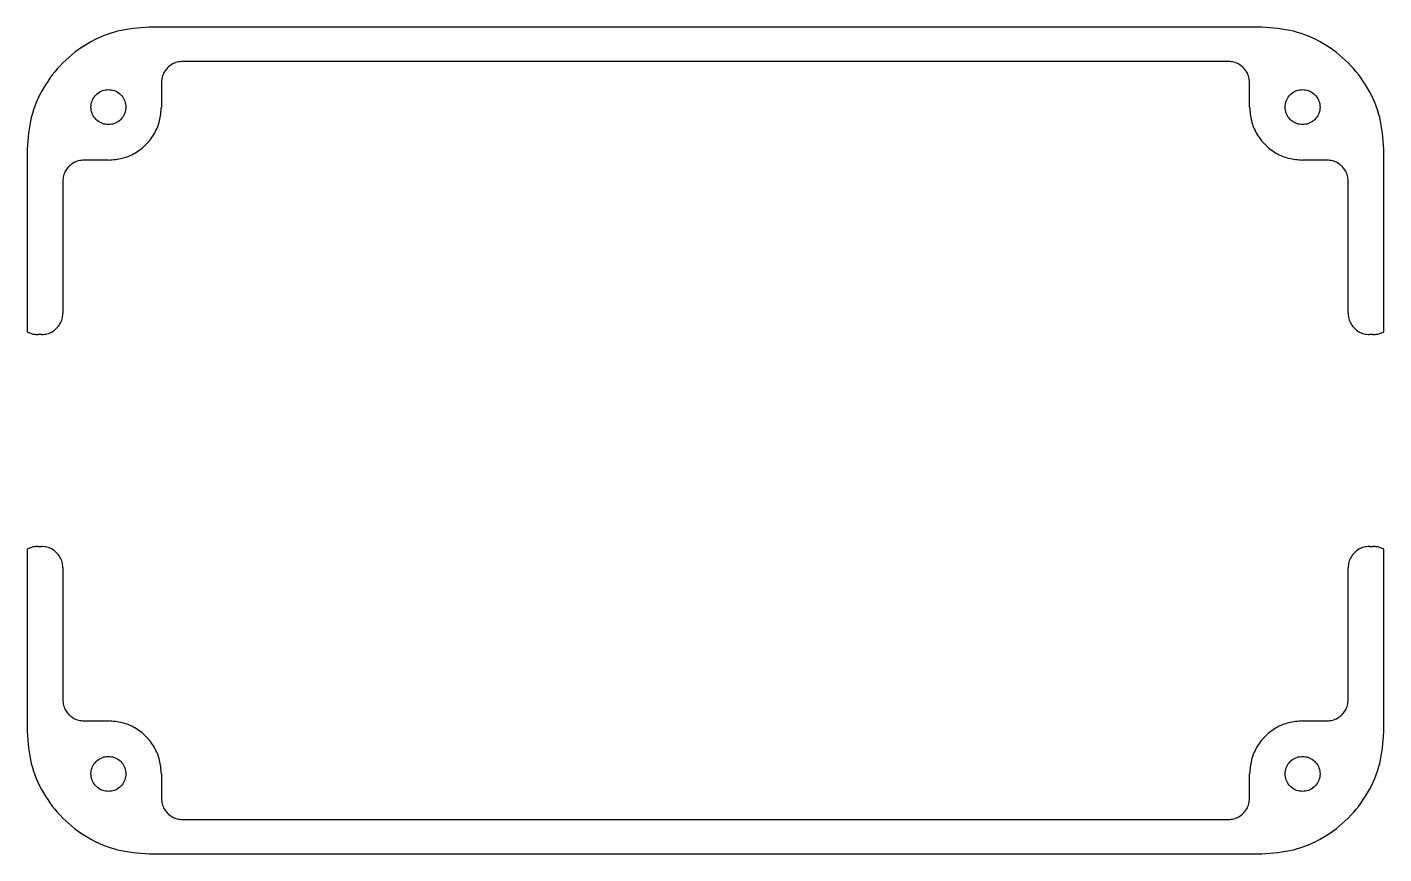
# Model space of a CAD drawing. Extents: x -64 to 64, y -39 to 39.
import ezdxf

# ---------------------------------------------------------------- set-up
doc = ezdxf.new("R2010")
doc.units = 0
doc.layers.get('0').update_dxf_attribs({"linetype": 'CONTINUOUS'})

msp = doc.modelspace()

# ---------------------------------------------------------------- linework, layer by layer
at = {"color": 7}
for p, q in [((52.5, 39), (-52.5, 39)), ((49.33, 35.76), (-49.33, 35.76)), ((-51.33, 33.76), (-51.33, 31.455)), ((51.33, 31.455), (51.33, 33.76)), ((-54.68, 31.455), (-54.68, 31.455)), ((57.98, 31.455), (57.98, 31.455)), ((-64, 27.5), (-64, 10.267949)), ((64, 10.267949), (64, 27.5)), ((-56.33, 26.455), (-58.635, 26.455)), ((58.635, 26.455), (56.33, 26.455)), ((-60.635, 24.455), (-60.635, 12)), ((60.635, 12), (60.635, 24.455)), ((-62.635, 10), (-63, 10)), ((63, 10), (62.635, 10)), ((-63, -10), (-62.635, -10)), ((62.635, -10), (63, -10)), ((-64, -10.267949), (-64, -27.5)), ((64, -27.5), (64, -10.267949)), ((-60.635, -12), (-60.635, -24.455)), ((60.635, -24.455), (60.635, -12)), ((-58.635, -26.455), (-56.33, -26.455)), ((56.33, -26.455), (58.635, -26.455)), ((-54.68, -31.455), (-54.68, -31.455)), ((-51.33, -31.455), (-51.33, -33.76)), ((51.33, -33.76), (51.33, -31.455)), ((57.98, -31.455), (57.98, -31.455)), ((-49.33, -35.76), (49.33, -35.76)), ((-52.5, -39), (52.5, -39))]:
    msp.add_line(p, q, dxfattribs=at)
for points, knots in [([(-52.5, 39), (-53.506402, 38.923338), (-55.510878, 38.770649), (-58.315052, 37.564009), (-60.728226, 35.728226), (-62.564009, 33.315052), (-63.770649, 30.510878), (-63.923338, 28.506402), (-64, 27.5)], [0, 0, 0, 0, 3.010411, 5.99591, 9.006321, 12.016732, 15.002231, 18.012643, 18.012643, 18.012643, 18.012643]), ([(64, 27.5), (63.923338, 28.506402), (63.770649, 30.510878), (62.564009, 33.315052), (60.728226, 35.728226), (58.315052, 37.564009), (55.510878, 38.770649), (53.506402, 38.923338), (52.5, 39)], [0, 0, 0, 0, 3.010411, 5.99591, 9.006321, 12.016732, 15.002231, 18.012643, 18.012643, 18.012643, 18.012643]), ([(-49.33, 35.76), (-49.505027, 35.746668), (-49.853631, 35.720113), (-50.341313, 35.510263), (-50.760996, 35.190996), (-51.080263, 34.771313), (-51.290113, 34.283631), (-51.316668, 33.935027), (-51.33, 33.76)], [0, 0, 0, 0, 0.52355, 1.042767, 1.566317, 2.089866, 2.609084, 3.132633, 3.132633, 3.132633, 3.132633]), ([(51.33, 33.76), (51.316668, 33.935027), (51.290113, 34.283631), (51.080263, 34.771313), (50.760996, 35.190996), (50.341313, 35.510263), (49.853631, 35.720113), (49.505027, 35.746668), (49.33, 35.76)], [0, 0, 0, 0, 0.52355, 1.042767, 1.566317, 2.089866, 2.609084, 3.132633, 3.132633, 3.132633, 3.132633]), ([(-54.68, 31.455), (-54.699714, 31.647909), (-54.73886, 32.030967), (-55.04257, 32.537183), (-55.487253, 32.913542), (-56.037909, 33.11315), (-56.622217, 33.11315), (-57.172102, 32.913542), (-57.619864, 32.537183), (-57.912133, 32.030967), (-58.014178, 31.455), (-57.912133, 30.879033), (-57.619864, 30.372817), (-57.172102, 29.996458), (-56.622217, 29.79685), (-56.037909, 29.79685), (-55.487253, 29.996458), (-55.04257, 30.372817), (-54.73886, 30.879033), (-54.699714, 31.262091), (-54.68, 31.455)], [0, 0, 0, 0, 0.575791, 1.143341, 1.719132, 2.294923, 2.862473, 3.438264, 4.014055, 4.581605, 5.157396, 5.733187, 6.300737, 6.876528, 7.452319, 8.019869, 8.59566, 9.171451, 9.739001, 10.314792, 10.314792, 10.314792, 10.314792]), ([(57.98, 31.455), (57.960286, 31.647909), (57.92114, 32.030967), (57.61743, 32.537183), (57.172747, 32.913542), (56.622091, 33.11315), (56.037783, 33.11315), (55.487898, 32.913542), (55.040136, 32.537183), (54.747867, 32.030967), (54.645822, 31.455), (54.747867, 30.879033), (55.040136, 30.372817), (55.487898, 29.996458), (56.037783, 29.79685), (56.622091, 29.79685), (57.172747, 29.996458), (57.61743, 30.372817), (57.92114, 30.879033), (57.960286, 31.262091), (57.98, 31.455)], [0, 0, 0, 0, 0.575791, 1.143341, 1.719132, 2.294923, 2.862473, 3.438264, 4.014055, 4.581605, 5.157396, 5.733187, 6.300737, 6.876528, 7.452319, 8.019869, 8.59566, 9.171451, 9.739001, 10.314792, 10.314792, 10.314792, 10.314792]), ([(-56.33, 26.455), (-55.892434, 26.488331), (-55.020922, 26.554718), (-53.801717, 27.079344), (-52.75251, 27.87751), (-51.954344, 28.926717), (-51.429718, 30.145922), (-51.363331, 31.017434), (-51.33, 31.455)], [0, 0, 0, 0, 1.308874, 2.606917, 3.915792, 5.224666, 6.522709, 7.831584, 7.831584, 7.831584, 7.831584]), ([(51.33, 31.455), (51.363331, 31.017434), (51.429718, 30.145922), (51.954344, 28.926717), (52.75251, 27.87751), (53.801717, 27.079344), (55.020922, 26.554718), (55.892434, 26.488331), (56.33, 26.455)], [0, 0, 0, 0, 1.308874, 2.606917, 3.915792, 5.224666, 6.522709, 7.831584, 7.831584, 7.831584, 7.831584]), ([(-58.635, 26.455), (-58.810026, 26.441667), (-59.158631, 26.415113), (-59.646313, 26.205262), (-60.065996, 25.885996), (-60.385262, 25.466313), (-60.595113, 24.978631), (-60.621667, 24.630026), (-60.635, 24.455)], [0, 0, 0, 0, 0.52355, 1.042767, 1.566317, 2.089866, 2.609084, 3.132633, 3.132633, 3.132633, 3.132633]), ([(60.635, 24.455), (60.621667, 24.630026), (60.595113, 24.978631), (60.385262, 25.466313), (60.065996, 25.885996), (59.646313, 26.205262), (59.158631, 26.415113), (58.810026, 26.441667), (58.635, 26.455)], [0, 0, 0, 0, 0.52355, 1.042767, 1.566317, 2.089866, 2.609084, 3.132633, 3.132633, 3.132633, 3.132633]), ([(-62.635, 10), (-62.459973, 10.013332), (-62.111369, 10.039887), (-61.623687, 10.249737), (-61.204004, 10.569004), (-60.884737, 10.988687), (-60.674887, 11.476369), (-60.648332, 11.824973), (-60.635, 12)], [0, 0, 0, 0, 0.52355, 1.042767, 1.566317, 2.089866, 2.609084, 3.132633, 3.132633, 3.132633, 3.132633]), ([(60.635, 12), (60.648332, 11.824973), (60.674887, 11.476369), (60.884737, 10.988687), (61.204004, 10.569004), (61.623687, 10.249737), (62.111369, 10.039887), (62.459973, 10.013332), (62.635, 10)], [0, 0, 0, 0, 0.52355, 1.042767, 1.566317, 2.089866, 2.609084, 3.132633, 3.132633, 3.132633, 3.132633]), ([(-64, 10.267949), (-63.89616, 10.21503), (-63.688868, 10.109392), (-63.348727, 10.018251), (-63.116388, 10.006091), (-63, 10)], [0, 0, 0, 0, 0.349059, 0.69681, 1.045869, 1.045869, 1.045869, 1.045869]), ([(63, 10), (63.116388, 10.006091), (63.348727, 10.018251), (63.688868, 10.109392), (63.89616, 10.21503), (64, 10.267949)], [0, 0, 0, 0, 0.349059, 0.69681, 1.045869, 1.045869, 1.045869, 1.045869]), ([(-63, -10), (-63.116388, -10.006091), (-63.348727, -10.018251), (-63.688868, -10.109392), (-63.89616, -10.215031), (-64, -10.267949)], [0, 0, 0, 0, 0.349059, 0.69681, 1.045869, 1.045869, 1.045869, 1.045869]), ([(-60.635, -12), (-60.648332, -11.824974), (-60.674887, -11.476369), (-60.884737, -10.988687), (-61.204004, -10.569004), (-61.623687, -10.249738), (-62.111369, -10.039887), (-62.459973, -10.013333), (-62.635, -10)], [0, 0, 0, 0, 0.52355, 1.042767, 1.566317, 2.089866, 2.609084, 3.132633, 3.132633, 3.132633, 3.132633]), ([(62.635, -10), (62.459973, -10.013333), (62.111369, -10.039887), (61.623687, -10.249738), (61.204004, -10.569004), (60.884737, -10.988687), (60.674887, -11.476369), (60.648332, -11.824974), (60.635, -12)], [0, 0, 0, 0, 0.52355, 1.042767, 1.566317, 2.089866, 2.609084, 3.132633, 3.132633, 3.132633, 3.132633]), ([(64, -10.267949), (63.89616, -10.215031), (63.688868, -10.109392), (63.348727, -10.018251), (63.116388, -10.006091), (63, -10)], [0, 0, 0, 0, 0.349059, 0.69681, 1.045869, 1.045869, 1.045869, 1.045869]), ([(-60.635, -24.455), (-60.621667, -24.630027), (-60.595113, -24.978631), (-60.385262, -25.466313), (-60.065996, -25.885996), (-59.646313, -26.205263), (-59.158631, -26.415113), (-58.810026, -26.441668), (-58.635, -26.455)], [0, 0, 0, 0, 0.52355, 1.042767, 1.566317, 2.089866, 2.609084, 3.132633, 3.132633, 3.132633, 3.132633]), ([(58.635, -26.455), (58.810026, -26.441668), (59.158631, -26.415113), (59.646313, -26.205263), (60.065996, -25.885996), (60.385262, -25.466313), (60.595113, -24.978631), (60.621667, -24.630027), (60.635, -24.455)], [0, 0, 0, 0, 0.52355, 1.042767, 1.566317, 2.089866, 2.609084, 3.132633, 3.132633, 3.132633, 3.132633]), ([(-51.33, -31.455), (-51.363331, -31.017434), (-51.429718, -30.145922), (-51.954344, -28.926717), (-52.75251, -27.87751), (-53.801717, -27.079344), (-55.020922, -26.554718), (-55.892434, -26.488331), (-56.33, -26.455)], [0, 0, 0, 0, 1.308874, 2.606917, 3.915792, 5.224666, 6.522709, 7.831583, 7.831583, 7.831583, 7.831583]), ([(56.33, -26.455), (55.892434, -26.488331), (55.020922, -26.554718), (53.801717, -27.079344), (52.75251, -27.87751), (51.954344, -28.926717), (51.429718, -30.145922), (51.363331, -31.017434), (51.33, -31.455)], [0, 0, 0, 0, 1.308874, 2.606917, 3.915792, 5.224666, 6.522709, 7.831583, 7.831583, 7.831583, 7.831583]), ([(-64, -27.5), (-63.923338, -28.506402), (-63.770649, -30.510879), (-62.564009, -33.315052), (-60.728226, -35.728226), (-58.315052, -37.564009), (-55.510878, -38.770649), (-53.506402, -38.923338), (-52.5, -39)], [0, 0, 0, 0, 3.010411, 5.99591, 9.006321, 12.016732, 15.002231, 18.012642, 18.012642, 18.012642, 18.012642]), ([(52.5, -39), (53.506402, -38.923338), (55.510878, -38.770649), (58.315052, -37.564009), (60.728226, -35.728226), (62.564009, -33.315052), (63.770649, -30.510879), (63.923338, -28.506402), (64, -27.5)], [0, 0, 0, 0, 3.010411, 5.99591, 9.006321, 12.016732, 15.002231, 18.012642, 18.012642, 18.012642, 18.012642]), ([(-54.68, -31.455), (-54.699714, -31.262091), (-54.73886, -30.879033), (-55.04257, -30.372817), (-55.487253, -29.996458), (-56.037909, -29.79685), (-56.622217, -29.79685), (-57.172102, -29.996458), (-57.619864, -30.372817), (-57.912133, -30.879033), (-58.014178, -31.455), (-57.912133, -32.030967), (-57.619864, -32.537183), (-57.172102, -32.913542), (-56.622217, -33.11315), (-56.037909, -33.11315), (-55.487253, -32.913542), (-55.04257, -32.537183), (-54.73886, -32.030967), (-54.699714, -31.647909), (-54.68, -31.455)], [0, 0, 0, 0, 0.575791, 1.143341, 1.719132, 2.294923, 2.862473, 3.438264, 4.014055, 4.581605, 5.157396, 5.733187, 6.300737, 6.876528, 7.452319, 8.019869, 8.59566, 9.171451, 9.739001, 10.314792, 10.314792, 10.314792, 10.314792]), ([(57.98, -31.455), (57.960286, -31.262091), (57.92114, -30.879033), (57.61743, -30.372817), (57.172747, -29.996458), (56.622091, -29.79685), (56.037783, -29.79685), (55.487898, -29.996458), (55.040136, -30.372817), (54.747867, -30.879033), (54.645822, -31.455), (54.747867, -32.030967), (55.040136, -32.537183), (55.487898, -32.913542), (56.037783, -33.11315), (56.622091, -33.11315), (57.172747, -32.913542), (57.61743, -32.537183), (57.92114, -32.030967), (57.960286, -31.647909), (57.98, -31.455)], [0, 0, 0, 0, 0.575791, 1.143341, 1.719132, 2.294923, 2.862473, 3.438264, 4.014055, 4.581605, 5.157396, 5.733187, 6.300737, 6.876528, 7.452319, 8.019869, 8.59566, 9.171451, 9.739001, 10.314792, 10.314792, 10.314792, 10.314792]), ([(-51.33, -33.76), (-51.316668, -33.935026), (-51.290113, -34.283631), (-51.080263, -34.771313), (-50.760996, -35.190996), (-50.341313, -35.510262), (-49.853631, -35.720113), (-49.505027, -35.746667), (-49.33, -35.76)], [0, 0, 0, 0, 0.52355, 1.042767, 1.566317, 2.089866, 2.609084, 3.132633, 3.132633, 3.132633, 3.132633]), ([(49.33, -35.76), (49.505027, -35.746667), (49.853631, -35.720113), (50.341313, -35.510262), (50.760996, -35.190996), (51.080263, -34.771313), (51.290113, -34.283631), (51.316668, -33.935026), (51.33, -33.76)], [0, 0, 0, 0, 0.52355, 1.042767, 1.566317, 2.089866, 2.609084, 3.132633, 3.132633, 3.132633, 3.132633])]:
    msp.add_open_spline(points, degree=3, knots=knots, dxfattribs=at)

doc.saveas('drawing.dxf')
